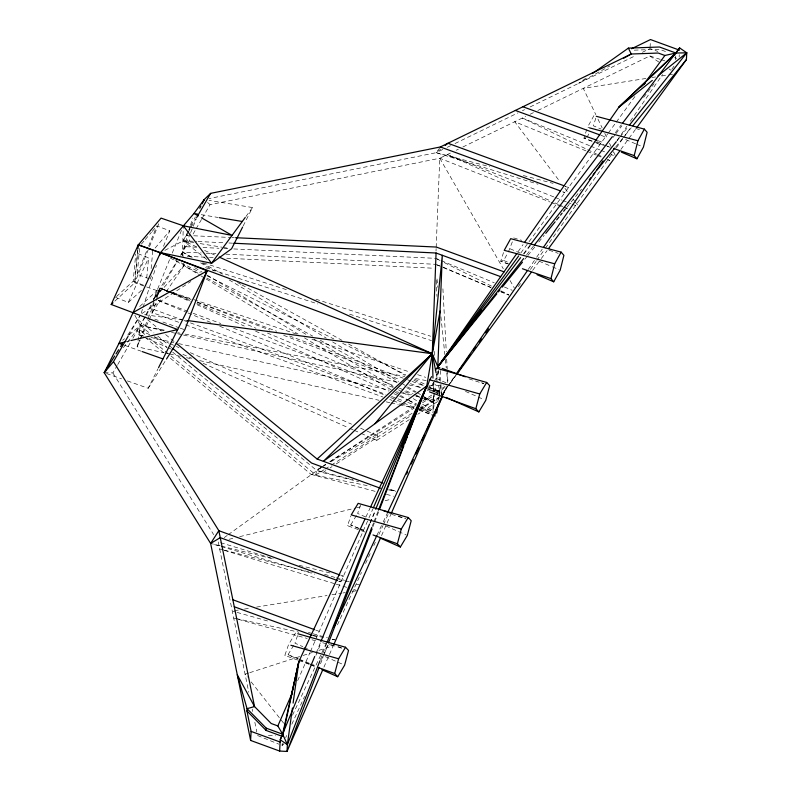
<?xml version="1.0" encoding="UTF-8"?>
<svg xmlns="http://www.w3.org/2000/svg" width="791" height="791" viewBox="0 0 791 791"><rect width="100%" height="100%" fill="white"/><g stroke="black" fill="none" stroke-linecap="round" stroke-linejoin="round"><path stroke-width="0.59" stroke-dasharray="3.96 2.97" d="M422.602 404.231L433.013 410.47L433.211 395.975M433.27 391.12L433.379 382.636M433.804 391.96L433.933 382.201M434.289 355.347L434.348 350.462M182.345 256.086L183.334 225.791M436.019 251.014L436.118 248.572M436.167 247.356L439.766 158.24L450.662 152.94M283.88 744.024L282.08 745.478L282.199 743.224M650.073 47.45L650.37 41.804M675.554 59.79L675.791 55.271M679.153 56.942L679.271 54.688M433.013 410.47L434.743 393.167M116.465 296.576L133.214 281.171L135.726 254M114.824 301.153L134.717 282.852L137.871 248.72M137.95 248.552L134.717 282.852M149.084 278.739L137.189 274.289L139.809 245.942M146.731 277.938L148.589 257.856L135.844 252.823M151.15 268.515L152.782 250.796M434.882 392.01L435.772 384.357M436.039 382.013L437.403 370.297M178.707 322.273L152.04 312.514L153.167 303.269M153.306 302.113L153.731 298.652L170.391 257.639M150.972 305.039L140.284 325.496L137.15 346.794L163.618 352.648M438.639 400.019L438.985 397.655L438.461 401.047L417.747 414.247M439.163 396.469L439.855 391.743L438.194 383.427M142.261 336.313L138.88 334.811L140.284 325.496L133.887 313.384M171.024 355.99L315.846 474.976L316.548 470.319L322.718 466.285M361.012 433.339L376.803 440.34L378.197 431.026M439.153 396.39L439.855 391.743L445.897 386.285M140.66 338.924L153.79 309.479L156.054 301.539M156.371 300.402L159.92 287.934L168.424 291.355M180.753 255.167L182.672 252.072L187.803 234.531M189.168 229.855L190.196 226.345M190.542 225.168L192.589 218.158M141.243 313.058L142.726 308.401M143.092 307.244L156.43 265.41M503.521 252.507L500.713 261.218L507.476 263.848M508.386 251.983L512.598 241.176M586.744 129.497L583.936 138.207L591.836 141.273M595.821 118.166L593.369 125.789L601.15 129.111M297.594 660.05L284.839 655.423L288.557 644.616L295.468 633.087L298.672 632.355M297.554 635.598L294.954 643.172L302.854 646.672M364.908 532.007L347.516 525.699L350.858 515.969M360.607 504.796L357.631 513.438L367.795 517.947M434.21 381.509L436.098 378.365L438.698 370.791M320.503 663.837L323.143 656.916M323.588 655.769L327.998 644.24M372.947 526.648L374.272 523.187M374.707 522.04L378.671 511.668M139.77 340.011L137.15 346.794L140.155 340.051M140.205 338.884L147.64 319.663M148.075 318.536L154.196 302.716M156.381 297.06L159.92 287.934L170.045 292.512M320.414 659.605L326.673 643.518M372.225 526.252L373.56 522.811M374.005 521.655L378.029 511.312M137.189 274.289L146.79 250.668M148.609 246.169L156.836 225.919L169.808 230.784L163.411 246.525M158.764 223.774L134.786 282.783L156.994 290.623M150.161 279.144L151.536 275.772M172.24 253.09L181.485 230.339M183.107 256.61L182.672 252.072L190.156 233.8M190.631 232.663L196.247 218.959M315.896 655.403L321.057 642.846M370.356 522.989L375.527 510.432M316.143 653.04L320.395 642.776M370.01 522.95L375.201 510.393M297.653 680.685L309.934 652.654M310.418 651.537L368.458 519.025M368.942 517.897L372.877 508.92M323.924 667.159L333.318 645.713L317.062 650.953M381.529 535.636L390.863 514.308M443.227 394.758L446.638 386.967M115.585 297.386L128.33 302.429L148.589 257.856M282.08 745.478L283.109 743.243M285.67 737.667L286.688 735.432M291.81 724.269L304.624 696.357M321.522 659.516L328.186 645.001M337.411 624.91L361.487 572.437M365.58 563.499L371.226 551.208M373.787 545.622L375.33 542.27M378.919 534.449L383.022 525.511M383.526 524.393L388.144 514.338M443 394.778L446.589 386.957M365.907 517.037L370.059 508.079M292.512 715.232L321.344 653.791M321.868 652.674L326.06 643.736M376.911 535.388L382.676 523.098M383.2 521.981L387.392 513.043M442.96 394.64L446.599 386.908M127.371 380.906L148.184 388.282L158.022 368.715M164.835 250.371L183.265 240.79L188.218 231.021M188.772 229.934L190.423 226.681M190.977 225.593L195.387 216.912M243.153 225.999L252.527 207.549L209.032 200.35M153.79 299.651L159.92 287.934L189.949 300.679M508.712 263.996L500.713 261.218L503.679 260.457L507.792 253.041M593.912 115.654L587.446 127.311L589.789 127.944M586.902 137.446L589.255 133.204M128.666 335.354L139.839 316.005M206.837 259.527L183.265 240.79L187.566 233.325M188.179 232.277L190.601 228.065M191.214 227.017L196.069 218.603M104.234 372.719L112.895 372.927L117.147 365.571M117.76 364.513L130.505 342.424M132.937 338.222L145.732 316.064M146.335 315.006L153.602 302.419M156.628 297.179L177.224 261.514M180.852 255.216L190.621 238.299M193.053 234.096L195.476 229.884M196.089 228.836L201.547 219.364M202.16 218.316L210.05 204.642L439.766 158.24L549.972 201.992M427.041 390.378L429.177 389.894L433.577 382.557M356.375 515.544L350.72 524.977L347.516 525.699M293.698 645.268L288.033 654.701L284.839 655.423M183.759 263.413L183.967 265.687L153.731 298.652L176.907 261.346M127.786 335.107L139.562 316.301M148.184 388.282L165.853 360.083M152.04 312.514L160.721 299.789M166.189 291.76L183.967 265.687L199.816 275.179M440.132 385.187L441.427 395.441L455.547 374.954M528.259 269.405L535.952 258.242M536.654 257.223L542.25 249.106M617.059 140.521L620.549 135.449M621.251 134.43L626.848 126.313M630.338 121.241L662.502 74.552M518.125 251.637L523.049 244.567M447.894 386.285L442.031 394.59L448.131 386.255M448.606 385.276L455.725 375.211M518.313 286.599L520.438 283.574M530.395 269.474L536.09 261.425M536.802 260.417L544.623 249.343M545.335 248.334L613.529 151.773M616.377 147.749L622.764 138.702M623.476 137.693L630.575 127.648M671.767 69.331L675.316 64.298M439.667 147.907L436.207 152.683L209.042 198.571M520.864 252.922L607.607 133.995M608.328 133.007L615.536 123.129M616.258 122.14L636.439 94.475M450.306 383.269L456.1 375.339M532.63 270.413L540.579 259.527M541.301 258.528L547.075 250.618M620.866 149.459L636.132 128.528M245.942 216.507L252.527 207.549M523.583 253.684L530.296 244.834M615.319 132.72L621.281 124.849M123.366 347.664L140.284 325.496L165.635 330.391M523.869 254.129L530.603 245.309M612.926 137.555L615.171 134.618M615.922 133.639L621.904 125.799M643.607 97.392L654.088 83.678M153.731 298.652L161.473 288.784L168.473 291.128M526.668 254.722L533.559 246.031M617.059 140.729L619.353 137.832M620.124 136.873L628.548 126.244M524.819 259.27L527.152 256.383M527.923 255.424L534.914 246.782M538.8 241.987L544.238 235.263M566.771 207.43L581.533 189.187M615.714 146.948L624.257 136.388M625.038 135.429L631.248 127.756M141.362 244.122L144.456 240.484M145.228 239.574L151.417 232.297M152.198 231.387L155.293 227.739M155.105 248.067L169.808 230.784M128.33 302.429L141.559 290.257M139.71 306.522L159.92 287.934M437.037 392.662L441.141 388.954M438.847 397.784L433.666 402.451L434.21 408.126M122.684 340.249L124.543 338.696M129.17 334.811L140.284 325.496L165.507 331.083M440.716 149.064L436.207 152.683L537.999 184.204M224.229 537.603L227.225 535.418M228.223 534.696L322.708 466.393M585.696 78.358L578.745 83.282L609.812 65.96M141.896 313.552L190.858 281.517M323.756 465.612L325.813 464.268M329.926 461.578L415.394 405.763M422.602 401.057L434.961 392.989M435.989 392.316L447.617 384.723M172.675 352.114L316.548 470.319L322.787 472.603L325.872 470.605M329.985 467.946L332.052 466.611M336.165 463.951L411.31 415.384M419.546 410.064L439.104 397.418M323.737 465.731L325.793 464.426M329.906 461.806L414.207 408.077M422.443 402.837L433.755 395.619L433.666 402.451L423.254 398.595M436.81 393.681L439.855 391.743L428.811 386.235M315.846 474.976L324.063 469.735M325.091 469.083L330.233 465.81M331.261 465.148L377.505 435.683L365.096 430.185M376.803 440.34L409.55 419.467M320.77 467.797L316.548 470.319L353.211 479.9M321.818 467.174L326.04 464.653M331.32 461.509L412.605 413.021M418.943 409.244L438.995 397.28M442.841 149.45L436.207 152.683L489.886 166.772M447.261 147.304L450.573 145.692M454.993 143.537L517.976 112.866M522.396 110.72L524.601 109.642M530.128 106.953L635.766 55.518M642.341 52.315L650.014 48.577L657.835 51.435M456.18 150.241L458.394 149.173M462.814 147.017L525.649 116.425M530.079 114.26L533.411 112.648M537.84 110.483L649.816 55.963L660.248 59.374M248.572 673.062L245.081 674.189L247.365 677.086M249.729 672.686L301.974 655.828M303.131 655.452L312.425 652.456M585.913 137.703L583.936 138.207L593.072 141.371M228.975 539.314L234.937 537.84M239.703 536.664L355.327 508.079M356.523 507.782L362.476 506.309M385.128 500.713L391.09 499.24M126.174 341.663L130.96 340.535M238.348 610.059L232.267 611.048L235.837 612.056M244.419 609.07L250.5 608.071M256.581 607.083L327.069 595.554M331.933 594.763L341.663 593.171M342.879 592.973L345.301 592.578M352.598 591.391L357.463 590.59L353.923 589.522M645.97 78.467L583.274 88.365L595.85 114.715M652.002 77.518L655.62 76.945M661.642 75.995L667.673 75.046M668.879 74.848L672.498 74.285M429.147 385.86L443.346 384.99M634.253 50.159L659.348 49.26L668.118 52.463M268.396 735.66L275.644 735.768M186.35 235.431L188.812 235.54M193.746 235.777L230.685 237.488M231.911 237.547L234.373 237.666M185.766 246.713L198.076 247.286M203 247.514L219.008 248.255M223.932 248.493L228.856 248.72M233.78 248.947L435.722 258.341L440.221 260.219M196.722 246.891L183.265 240.79L196.83 241.443M198.057 241.502L223.962 242.758M228.886 242.995L232.594 243.173M191.115 257.134L182.672 252.072L201.171 252.962M206.105 253.209L215.963 253.684M225.831 254.158L435.475 264.293M187.279 256.324L208.241 257.332M209.477 257.391L213.174 257.569M226.74 258.232L433.923 268.248M144.545 314.709L187.398 320.523M201.211 214.677L218.118 217.476M183.265 240.79L194.131 242.59M200.172 243.588L221.915 247.188M223.121 247.395L227.956 248.186M177.718 332.714L180.13 333.179M184.965 334.109L404.844 376.486M415.591 378.553L426.27 380.609M170.431 358.303L311.021 474.343L370.287 486.208M388.43 489.847L395.688 491.3M236.084 618.552L298.533 632.078M312.939 635.203L326.149 638.06M332.161 639.355L334.563 639.879M171.518 332.408L176.324 333.466M177.53 333.733L182.335 334.801M183.532 335.068L400.523 383.042M408.858 384.881L420.782 387.521M426.745 388.836L439.855 391.743L428.87 386.947M138.88 334.811L144.901 336.145M150.923 337.47L173.793 342.533M178.608 343.591L389.251 390.171M396.469 391.763L398.882 392.296M400.088 392.563L410.895 394.956M415.68 396.014L422.878 397.606M424.075 397.863L438.461 401.047M164.825 352.915L168.434 353.706M169.63 353.973L180.467 356.365M186.478 357.7L191.293 358.768M199.718 360.627L378.988 400.266M386.206 401.858L389.815 402.659M391.021 402.926L398.239 404.517M399.445 404.784L413.881 407.978M418.696 409.046L433.122 412.23M220.205 545.8L210.633 543.437L220.106 546.225M221.391 546.097L274.022 559.108M299.136 565.318L330.233 573.01M340.99 575.67L343.383 576.263L341.079 575.423M322.787 472.603L358.659 481.679M389.755 489.54L395.737 491.053L389.874 489.481M223.23 549.864L219.661 548.944L223.191 550.012M224.417 550.17L312.366 572.793M338.508 579.516L346.824 581.662M356.336 584.104L359.895 585.024M523.296 175.543L553.117 183.364M565.051 186.498L568.63 187.437L565.14 186.162M311.021 474.343L375.844 491.537M386.453 494.345L393.522 496.224M233.691 618.038L237.241 619.027M238.427 619.353L307.224 638.466M311.97 639.781L317.903 641.432M322.649 642.747L332.131 645.387M237.023 612.392L269.148 621.419M308.401 632.454L311.97 633.453M313.157 633.789L327.434 637.803M332.19 639.138L335.76 640.137M221.292 546.581L314.887 574.157M338.578 581.138L340.941 581.84L338.627 580.99M513.656 237.913L521.763 240.335M224.377 550.368L335.077 583.827M336.264 584.183L346.863 587.387M220.61 542.685L273.726 558.832M324.488 574.256L335.107 577.489M336.294 577.845L344.55 580.357M345.736 580.713L349.276 581.79M562.559 191.817L564.903 192.539L562.599 191.699M203.435 262.889L287.795 290.119M315.916 299.196L430.729 336.254M205.452 267.655L317.923 303.962M349.563 314.165L431.579 340.634M661.405 59.75L664.885 60.887M468.915 378.849L483.904 383.754M391.604 514.308L405.447 518.837M331.231 644.784L341.613 648.185M173.13 292.69L192.955 299.334M194.111 299.73L296.704 334.128M311.852 339.21L409.52 371.948M417.599 374.657L425.687 377.366M635.707 128.35L640.275 129.932M594.219 141.767L610.207 147.304M549.063 250.174L558.199 253.338M154.749 319.129L158.22 320.365M162.847 322.006L179.043 327.741M180.2 328.146L184.827 329.788M124.77 345.4L140.956 351.135M106.548 373.53L121.587 378.859M481.561 382.696L483.874 383.536M398.456 516.098L405.417 518.619M338.093 646.662L341.574 647.928M298.751 660.475L309.182 664.262M310.349 664.687L314.986 666.368M674.575 57.565L676.799 58.386M600.863 135.281L605.451 136.962M598.273 140.798L601.724 142.064M436.523 264.678L439.638 265.816M153.79 309.479L182.78 320.088M183.947 320.513L385.701 394.353M391.505 396.479L401.937 400.295M407.741 402.421L415.848 405.387M420.496 407.088L433.25 411.755M185.667 324.824L382.795 396.973M389.745 399.514L392.069 400.365M393.226 400.79L400.187 403.331M401.344 403.756L414.098 408.433M418.736 410.124L432.657 415.216M315.787 630.12L319.248 631.386M313.365 635.697L316.805 636.953M169.581 291.78L191.155 299.512M197.384 302.063L276.751 331.261M289.476 335.977L403.262 378.207M407.464 379.729L410.934 381.015M412.091 381.44L423.847 385.82M428.425 387.511L439.855 391.743M158.358 300.362L191.906 312.801M193.063 313.236L220.827 323.529M233.553 328.245L393.186 387.442M404.755 391.733L411.696 394.304M416.323 396.024L422.097 398.17M161.473 288.784L170.698 292.294M171.845 292.739L190.295 299.769M197.206 302.399L269.83 330.065M283.662 335.335L400.028 379.67M410.381 383.615L420.733 387.55M596.345 143.023L603.108 145.653M133.214 281.171L143.843 285.363M553.779 196.89L447.34 154.552L550.556 200.924M554.916 197.345L561.788 200.083M562.935 200.538L566.366 201.903M567.513 202.358L570.944 203.722M572.091 204.177L577.806 206.451M551.119 202.447L562.599 206.995M563.756 207.46L567.196 208.824M429.177 389.894L438.283 393.562M358.679 528.19L350.72 524.977L358.62 528.477M359.816 528.645L364.374 530.484M298.276 658.834L288.033 654.701L298.197 659.21M299.413 659.289L309.657 663.422M310.794 663.876L316.489 666.18M257.53 735.501L278.729 744.123M586.032 150.893L514.743 121.725L559.761 181.455M587.159 151.348L596.216 155.056M597.343 155.52L601.872 157.369M607.528 159.683L609.792 160.613M589.562 145.663L522.327 118.037L586.576 149.183M590.699 146.127L599.815 149.875M600.962 150.349L605.52 152.218M611.216 154.561L613.5 155.491M196.781 303.526L256.007 328.265M267.388 333.021L394.946 386.285M399.504 388.183L413.169 393.898M414.306 394.373L420.001 396.746M424.559 398.654L433.666 402.451L433.389 392.712M158.289 300.55L186.755 312.435M187.892 312.91L210.663 322.421M219.769 326.218L383.734 394.679M390.566 397.527L396.261 399.91M397.398 400.384L414.474 407.513M419.032 409.412L433.834 415.591M441.348 260.684L494.246 282.783M504.371 287.014L512.252 290.307M436.602 264.767L442.238 267.131M443.375 267.605L490.717 287.489M500.871 291.75L508.761 295.063L500.772 291.652M442.851 267.061L491.695 287.795M625.622 139.542L635.628 143.814M636.745 144.288L641.194 146.187M596.908 141.718L603.582 144.565M604.69 145.03L610.257 147.403M510.146 248.799L520.152 253.071M539.067 261.139L551.297 266.359M552.405 266.834L559.079 269.672M503.679 260.457L508.129 262.355M436.098 378.365L448.507 383.862M465.444 391.367L483.499 399.376M149.726 334.652L139.582 330.154L145.297 334.85M154.235 336.659L168.898 343.156M170.025 343.66L179.043 347.664M190.324 352.657L351.57 424.184M360.587 428.178L363.969 429.681M146.77 338.311L167.069 347.308M168.196 347.813L171.578 349.315M182.859 354.319L191.877 358.313M203.158 363.316L348.613 427.832M349.741 428.336L353.122 429.839M354.249 430.334L359.885 432.835M385.85 525.956L406.169 534.953M359.747 528.981L365.393 531.483M303.981 647.176L307.363 648.669M325.427 656.678L343.482 664.687M299.324 659.704L309.479 664.213M310.606 664.707L315.125 666.714M555.035 202.941L558.406 204.454M559.524 204.958L562.895 206.471M564.013 206.975L567.374 208.488M171.172 293.016L190.295 301.668M197.048 304.713L244.31 326.07M255.562 331.162L388.341 391.159M393.967 393.71L398.466 395.737M399.593 396.251L407.474 399.811M408.591 400.315L416.471 403.875M420.97 405.912L435.604 412.526M204.572 250.45L214.668 255.038M587.683 149.717L596.543 154.018M597.65 154.552L602.08 156.697M607.617 159.386L609.841 160.464M436.81 258.884L440.093 260.516M444.453 262.691L491.429 286.075M501.257 290.969L508.9 294.786M174.86 259.774L200.252 272.42M206.876 275.723L333.861 338.953M342.691 343.353L405.625 374.697M414.464 379.087L427.713 385.692M170.223 257.955L198.294 273.36M206.935 278.096L312.742 336.126M320.296 340.278L398.041 382.913M406.673 387.649L415.315 392.385M421.791 395.945L433.666 402.451L422.325 395.658M182.672 252.072L193.439 258.034M202.051 262.81L222.518 274.151M237.587 282.506L240.82 284.295M241.898 284.889L342.048 340.377M348.505 343.956L405.289 375.418M413.792 380.125L424.421 386.018M425.489 386.611L438.244 393.671M200.617 262.83L214.351 271.046M229.133 279.905L326.278 338.113M332.606 341.91L398.615 381.45M401.699 383.299L416.135 391.95M417.173 392.573L421.296 395.045M194.695 267.684L202.081 272.114M207.371 275.278L307.719 335.404M314.057 339.201L393.275 386.67M398.555 389.834L401.729 391.733M402.787 392.366L409.066 396.123M413.228 398.615L417.391 401.116M200.874 275.812L205.106 278.343M206.154 278.976L298.078 334.049M304.416 337.846L391.051 389.755M395.273 392.287L399.495 394.818M400.553 395.451L407.948 399.88M409.006 400.513L416.402 404.943M420.634 407.474L431.955 414.257M649.816 55.963L658.923 62.103M669.038 68.936L671.055 70.3M147.541 319.693L161.829 331.439M165.645 334.573L175.167 342.394M140.284 325.496L150.765 334.109M154.571 337.243L166.96 347.417M149.113 337.984L170.065 355.208M137.782 319.574L153.929 332.902M157.725 336.037L168.176 344.668M169.126 345.449L171.973 347.803M137.189 330.856L143.833 336.343M144.783 337.134L163.786 352.816M207.549 202.456L210.05 204.642M251.172 681.921L283.87 723.478M564.932 188.307L567.879 192.223M573.05 199.075L574.523 201.033M575.265 202.012L577.479 204.948M112.895 372.927L213.689 534.657M439.766 158.24L503.303 268.802M510.027 280.489L514.308 287.934M597.947 119.105L602.149 127.885M604.769 133.372L607.389 138.87M609.485 143.26L611.057 146.553M613.678 152.04L615.25 155.333M218.247 541.964L248.75 692.224M252.161 709.052L252.645 711.455M254.85 722.272L256.798 731.893M436.296 373.925L437.957 382.241M438.244 370.228L439.549 380.58M436.998 278.926L437.888 287.469M440.923 316.736L444.849 354.546M445.353 359.421L446.233 367.953M446.747 372.838L447.755 382.587M442.911 288.784L446.282 351.708M446.678 359.104L447.212 368.982M447.271 370.208L448.003 383.783M436.207 280.34L436.939 296.388M440.3 370.445L440.854 382.785M440.913 384.021L441.427 395.441M433.112 382.963L433.359 391.496"/><path stroke-width="1.19" d="M432.974 378.098L432.272 353.735L436.068 253.011L233.82 243.233M496.847 293.827L437.809 366.777L432.272 353.735L138.366 244.726L137.95 248.552M250.618 740.435L251.093 731.408L246.94 710.931L247.059 708.677L237.29 674.763L254.534 706.561L271.204 723.508L277.839 725.94L282.674 734.196L287.37 744.677L287.014 751.45L279.638 751.055L250.618 740.435L210.633 543.437L104.234 372.719L118.986 343.353L160.504 252.626L193.963 213.481L204.207 199.55L210.643 193.36L440.35 146.958L631.238 54.015L658.25 53.046L664.885 55.479L675.909 53.017L686.766 52.829L686.41 59.592L636.854 127.529M281.458 736.055L266.112 730.439L266.231 728.175L247.059 708.677L254.534 706.561L218.84 530.682L113.489 361.645L128.063 336.402M279.638 751.055L280.232 739.763L314.729 656.471M282.555 736.451L298.869 661.513L364.869 519.282M408.196 434.427L426.705 386.008L432.272 353.735L442.307 255.295L437.809 366.777L523.602 258.588M266.231 728.175L282.674 734.196L280.232 739.763L287.37 744.677L292.443 707.985M293.115 703.09L298.869 661.513L282.595 734.068M437.947 404.755L436.721 413.031L434.318 412.497M130.96 340.535L177.688 329.56L111.205 304.476L138.227 244.953L161.057 218.118L183.334 225.791L232.04 235.411L201.369 217.743M436.059 372.739L432.272 353.735L440.063 311.041M290.999 697.662L298.869 661.513M561.155 252.141L563.904 255.315L560.196 270.146L553.72 281.804L550.971 278.63L554.689 263.798L561.155 252.141L510.689 238.674L504.223 250.332L554.689 263.798M644.378 129.121L647.127 132.305L643.419 147.136L636.943 158.793L634.194 155.609L637.912 140.778L644.378 129.121L596.256 116.287M345.529 647.256L348.534 650.449L344.609 665.182L337.698 676.72L334.692 673.517L338.617 658.784L345.529 647.256L297.802 633.739M408.215 517.522L411.211 520.725L407.296 535.458L400.375 546.996L397.379 543.793L401.294 529.06L408.215 517.522L358.155 503.353L351.234 514.892L401.294 529.06M486.673 382.439L489.678 385.642L485.753 400.375L478.842 411.913L475.836 408.71L479.761 393.977L486.673 382.439L436.612 368.27L435.357 370.366M159.762 254.949L160.504 252.626L211.553 263.274L231.585 248.789L242.61 227.086M427.466 386.295L429.691 379.809L431.579 376.664M138.227 244.953L160.504 252.626L207.183 270.838L184.827 329.788L166.506 359.035M319.178 667.297L287.014 751.45L322.936 669.423M328.433 643.083L372.067 528.952M379.551 509.355L403.796 445.956M404.676 443.652L407.316 436.731M287.37 744.677L319.969 660.762M327.118 642.361L371.78 527.409M378.474 510.165L426.705 386.008L323.381 461.321L432.272 353.735L219.156 257.065M203.267 201.834L204.207 199.55L202.002 203.89M401.818 446.51L426.705 386.008L370.584 506.962M320.869 641.63L369.535 524.087M375.676 509.256L426.705 386.008L373.372 507.802M277.839 725.94L291.76 694.142M333.812 644.596L380.54 537.88M391.357 513.191L442.733 395.886M406.604 474.116L407.622 471.881M411.211 464.06L413.268 459.591M415.829 454.004L418.904 447.301M421.979 440.587L424.549 435.001M426.596 430.531L430.185 422.71M435.317 411.538L442.495 395.895M333.931 626.986L376.911 535.388M387.916 511.925L442.436 395.757M158.566 367.627L207.183 270.838L133.353 312.376M199.797 208.231L200.894 206.056M196.672 217.545L210.643 193.36M113.489 361.645L104.234 372.719L114.705 355.999M116.01 353.913L118.63 349.731M120.588 346.596L122.556 343.462M456.249 373.935L527.567 270.423M543.644 247.079L603.078 160.82M516.711 253.654L437.809 366.777L481.215 309.963M524.463 242.54L618.869 107.2L675.732 53.056L679.627 47.915L686.766 52.829L629.31 125.275M458.562 371.177L463.546 364.127M466.393 360.103L469.943 355.07M473.502 350.037L475.638 347.012M479.188 341.979L481.324 338.953M485.595 332.912L488.433 328.888M518.698 255.889L437.809 366.777L520.597 257.619M643.647 84.588L664.885 55.479M652.338 80.395L618.869 107.2L675.909 53.017L679.627 47.915M456.822 374.341L531.186 272.391M548.519 248.631L619.412 151.447M245.21 217.495L211.553 263.274L183.334 225.791M531.038 243.846L612.333 136.645M622.774 122.882L675.732 53.056M104.234 372.719L106.439 369.822M534.33 245.062L616.288 141.698M498.409 291.899L499.961 289.981M502.285 287.103L522.485 262.147M545.79 233.345L555.114 221.826M556.666 219.908L559 217.031M560.552 215.112L562.104 213.184M563.667 211.266L565.219 209.348M589.295 179.587L590.857 177.668M593.181 174.791L594.733 172.873M597.067 169.986L614.933 147.907M632.8 125.828L686.41 59.592M375.043 423.66L432.272 353.735L187.398 320.523M111.205 304.476L113.014 302.815M618.869 107.2L631.258 95.899M640.997 87.01L645.436 82.966M176.126 343.175L317.132 459.037L432.272 353.735M445.224 145.435L447.933 143.27L563.983 185.737M658.072 75.798L686.766 52.829M592.647 73.434L628.39 48.113L659.467 47.005L675.909 53.017M205.146 272.173L207.183 270.838M623.743 58.198L631.238 54.015L628.39 48.113M631.604 48.745L650.489 39.55L679.509 50.169M124.978 341.949L118.986 343.353L122.457 344.579M436.612 368.27L439.816 367.548M235.609 237.715L436.316 247.049L504.124 271.877M197.582 214.074L193.963 213.481L198.195 215.913M219.334 217.673L242.283 221.48M589.789 127.944L637.912 140.778M429.691 379.809L479.761 393.977M290.88 645.278L338.617 658.784M613.638 148.49L634.194 155.609M522.416 268.742L550.971 278.63M142.113 351.55L162.936 358.926M442.129 368.388L465.326 376.803M429.454 391.881L475.836 408.71M383.378 510.63L390.339 513.151M373.026 534.953L397.379 543.793M318.466 667.624L334.692 673.517M522.92 106.755L599.716 134.865M515.337 110.443L597.116 140.373M440.35 146.958L560.295 190.849M436.068 253.011L500.654 276.652M317.132 459.037L382.864 483.093M380.58 488.304L311.614 463.061L172.922 348.584M339.922 574.998L218.84 530.682L210.633 543.437L220.254 537.662L337.46 580.564M232.861 599.766L314.64 629.695M234.274 606.756L312.218 635.282M251.093 731.408L280.113 742.027M621.38 152.149L636.943 158.793M537.04 274.695L553.72 281.804M446.104 397.398L478.842 411.913M380.056 537.989L400.375 546.996M321.897 669.71L337.698 676.72M246.94 710.931L266.112 730.439M434.645 412.665L434.971 416.066"/></g></svg>
